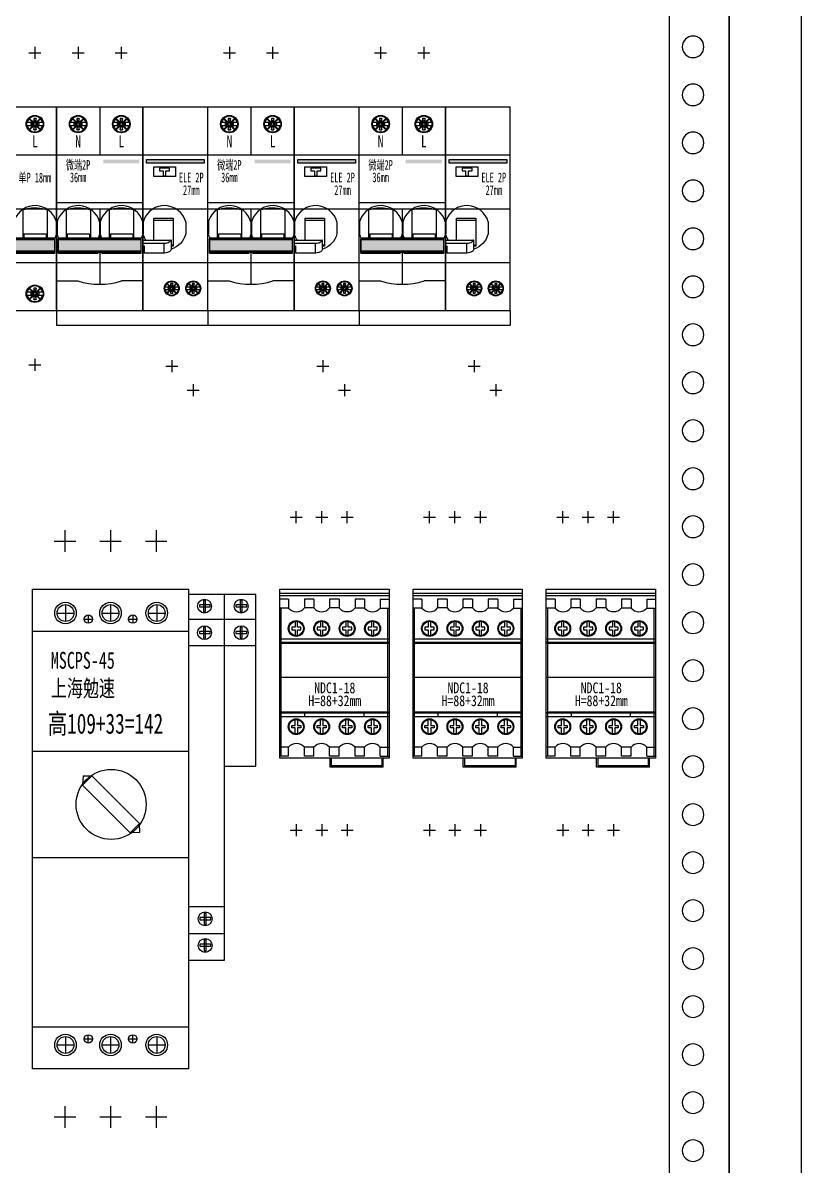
# Model space of a CAD drawing. Extents: x 1466130 to 1466730, y 431688 to 433288.
# Drawn here: x 1466405.4 to 1466729.5, y 432376.7 to 432853.1 of the extents above; entities that cross this region are included whole.
import ezdxf
from ezdxf.enums import TextEntityAlignment as Align

# ---------------------------------------------------------------- set-up
doc = ezdxf.new("R2010")
doc.units = 0
doc.header["$MEASUREMENT"] = 0
for name, color, linetype in [('EQUIP-插座', 3, 'Continuous'), ('LY-JS-BJ', 7, 'Continuous'), ('LY-SJ-YQJ', 7, 'Continuous'), ('布置图', 20, 'Continuous'), ('注释', 1, 'Continuous')]:
    doc.layers.add(name, color=color, linetype=linetype)
doc.styles.add('-宋体', font='', dxfattribs={"width": 0.65})
doc.styles.add('LY-SJ-元器件', font='', dxfattribs={"width": 0.6, "height": 4})
doc.styles.get('-宋体').set_extended_font_data('NSimSun')
doc.styles.get('LY-SJ-元器件').set_extended_font_data('SimSun')

# ---------------------------------------------------------------- blocks, each defined once
blk = doc.blocks.new('接触器NDC1 18A-2022.1')
at = {"color": 0, "linetype": 'Continuous', "lineweight": 25}
for p, q in [((0, 36.91), (45.5, 36.91)), ((0, -33.53), (0, 36.91)), ((0, 35.17), (45.5, 35.17)), ((0, 34.27), (45.5, 34.27)), ((45.5, 36.91), (45.5, -33.53)), ((3.65, 32.71), (0, 32.71)), ((3.65, 29.01), (0, 29.01)), ((0.5, 29.01), (0.5, 14.78)), ((3.65, 32.71), (3.65, 29.01)), ((10.25, 32.71), (10.25, 29.02)), ((14.15, 32.71), (10.25, 32.71)), ((14.15, 32.72), (14.15, 29.02)), ((20.75, 32.72), (20.75, 29.02)), ((24.75, 32.72), (20.75, 32.72)), ((24.75, 29.03), (20.75, 29.02)), ((24.75, 32.73), (24.75, 29.03)), ((35.35, 32.71), (31.34, 32.71)), ((35.35, 29.01), (31.34, 29.01)), ((35.35, 32.71), (35.35, 29.01)), ((41.85, 32.71), (41.85, 29.01)), ((41.85, 32.71), (45.5, 32.71)), ((45, 14.78), (45, 29.01)), ((4.95, 20.97), (4.95, 19.97)), ((6.35, 20.97), (4.95, 20.97)), ((4.95, 19.97), (6.35, 19.97)), ((6.35, 23.42), (6.35, 20.97)), ((6.35, 19.97), (6.35, 17.51)), ((7.35, 20.97), (7.35, 23.42)), ((8.75, 20.97), (7.35, 20.97)), ((7.35, 19.97), (8.75, 19.97)), ((7.35, 17.51), (7.35, 19.97)), ((8.75, 19.97), (8.75, 20.97)), ((15.55, 20.97), (15.55, 19.97)), ((16.95, 20.97), (15.55, 20.97)), ((15.55, 19.97), (16.95, 19.97)), ((16.95, 23.42), (16.95, 20.97)), ((16.95, 19.97), (16.95, 17.51)), ((17.95, 20.97), (17.95, 23.42)), ((19.35, 20.97), (17.95, 20.97)), ((17.95, 19.97), (19.35, 19.97)), ((17.95, 17.51), (17.95, 19.97)), ((19.35, 19.97), (19.35, 20.97)), ((26.15, 20.97), (26.15, 19.97)), ((27.55, 20.97), (26.15, 20.97)), ((26.15, 19.97), (27.55, 19.97)), ((27.55, 23.42), (27.55, 20.97)), ((27.55, 19.97), (27.55, 17.51)), ((28.55, 20.97), (28.55, 23.42)), ((29.95, 20.97), (28.55, 20.97)), ((28.55, 19.97), (29.95, 19.97)), ((28.55, 17.51), (28.55, 19.97)), ((29.95, 19.97), (29.95, 20.97)), ((36.75, 20.97), (36.75, 19.97)), ((38.15, 20.97), (36.75, 20.97)), ((36.75, 19.97), (38.15, 19.97)), ((38.15, 23.42), (38.15, 20.97)), ((38.15, 19.97), (38.15, 17.51)), ((39.15, 20.97), (39.15, 23.42)), ((40.55, 20.97), (39.15, 20.97)), ((39.15, 19.97), (40.55, 19.97)), ((39.15, 17.51), (39.15, 19.97)), ((40.55, 19.97), (40.55, 20.97)), ((0, 16.22), (45.5, 16.22)), ((0, 14.78), (45.5, 14.78)), ((0.5, 14.28), (0, 14.78)), ((45.5, 14.78), (45, 14.28)), ((0.5, 14.28), (0.5, -14.28)), ((45, 14.28), (0.5, 14.28)), ((45, -14.28), (45, 14.28)), ((0.5, -14.28), (0, -14.78)), ((0.5, -14.28), (45, -14.28)), ((45.5, -14.78), (45, -14.28)), ((45.5, -14.78), (0, -14.78)), ((0, -16.22), (45.5, -16.22)), ((45.5, -16.28), (0, -16.28)), ((0.5, -14.78), (0.5, -32.63)), ((6.35, -19.97), (6.35, -17.51)), ((7.35, -17.51), (7.35, -19.97)), ((10.5, -16.28), (10.5, -14.78)), ((16.95, -19.97), (16.95, -17.51)), ((17.95, -17.51), (17.95, -19.97)), ((27.55, -19.97), (27.55, -17.51)), ((28.55, -17.51), (28.55, -19.97)), ((35, -14.78), (35, -16.28)), ((38.15, -19.97), (38.15, -17.51)), ((39.15, -17.51), (39.15, -19.97)), ((45, -32.71), (45, -14.78)), ((4.95, -19.97), (6.35, -19.97)), ((4.95, -20.97), (4.95, -19.97)), ((6.35, -20.97), (4.95, -20.97)), ((6.35, -23.42), (6.35, -20.97)), ((7.35, -19.97), (8.75, -19.97)), ((7.35, -20.97), (7.35, -23.42)), ((8.75, -20.97), (7.35, -20.97)), ((8.75, -19.97), (8.75, -20.97)), ((15.55, -19.97), (16.95, -19.97)), ((15.55, -20.97), (15.55, -19.97)), ((16.95, -20.97), (15.55, -20.97)), ((16.95, -23.42), (16.95, -20.97)), ((17.95, -19.97), (19.35, -19.97)), ((17.95, -20.97), (17.95, -23.42)), ((19.35, -20.97), (17.95, -20.97)), ((19.35, -19.97), (19.35, -20.97)), ((26.15, -19.97), (27.55, -19.97)), ((26.15, -20.97), (26.15, -19.97)), ((27.55, -20.97), (26.15, -20.97)), ((27.55, -23.42), (27.55, -20.97)), ((28.55, -19.97), (29.95, -19.97)), ((28.55, -20.97), (28.55, -23.42)), ((29.95, -20.97), (28.55, -20.97)), ((29.95, -19.97), (29.95, -20.97)), ((36.75, -19.97), (38.15, -19.97)), ((36.75, -20.97), (36.75, -19.97)), ((38.15, -20.97), (36.75, -20.97)), ((38.15, -23.42), (38.15, -20.97)), ((39.15, -19.97), (40.55, -19.97)), ((39.15, -20.97), (39.15, -23.42)), ((40.55, -20.97), (39.15, -20.97)), ((40.55, -19.97), (40.55, -20.97)), ((3.65, -29.01), (0, -29.01)), ((3.65, -32.71), (0, -32.71)), ((3.65, -32.71), (3.65, -29.01)), ((10.25, -32.71), (10.25, -29.02)), ((14.15, -32.71), (10.25, -32.71)), ((14.15, -32.72), (14.15, -29.02)), ((20.75, -32.72), (20.75, -29.02)), ((24.75, -29.03), (20.75, -29.02)), ((24.75, -32.72), (20.75, -32.72)), ((24.75, -32.73), (24.75, -29.03)), ((35.35, -29.01), (31.34, -29.01)), ((35.35, -32.71), (31.34, -32.71)), ((35.35, -32.71), (35.35, -29.01)), ((41.85, -32.71), (41.85, -29.01)), ((41.85, -32.71), (45.5, -32.71)), ((20.95, -37.29), (20.95, -33.53)), ((43, -37.29), (20.95, -37.29)), ((21.45, -33.53), (21.45, -36.79)), ((42.5, -33.53), (42.5, -36.79)), ((43, -37.29), (43, -33.53))]:
    blk.add_line(p, q, dxfattribs=at)
at = {"color": 0}
for p, q in [((14.15, 29.02), (10.25, 29.02)), ((31.34, 32.71), (31.34, 29.01)), ((41.85, 29.01), (45.5, 29.01)), ((14.15, -29.02), (10.25, -29.02)), ((31.34, -32.71), (31.34, -29.01)), ((41.85, -29.01), (45.5, -29.01)), ((45.5, -33.53), (0, -33.53)), ((43, -36.79), (21.45, -36.79))]:
    blk.add_line(p, q, dxfattribs=at)
at = {"color": 1, "linetype": 'Continuous', "lineweight": 25}
blk.add_line((45.5, 0), (0, 0), dxfattribs=at)
at = {"color": 0}
for centre, radius in [((6.85, 20.47), 3.3), ((6.85, 20.47), 3), ((17.45, 20.47), 3.3), ((17.45, 20.47), 3), ((28.05, 20.47), 3.3), ((28.05, 20.47), 3), ((38.65, 20.47), 3.3), ((38.65, 20.47), 3), ((6.85, -20.47), 3.3), ((6.85, -20.47), 3), ((17.45, -20.47), 3.3), ((17.45, -20.47), 3), ((28.05, -20.47), 3.3), ((28.05, -20.47), 3), ((38.65, -20.47), 3.3), ((38.65, -20.47), 3)]:
    blk.add_circle(centre, radius, dxfattribs=at)
at = {"color": 0, "linetype": 'Continuous', "lineweight": 25}
for centre, radius, start, end in [((6.95, 31.76), 4.29, 219.8893, 320.3009), ((17.45, 31.78), 4.3, 219.9502, 320.0498), ((28.05, 31.78), 4.29, 219.6994, 319.9198), ((38.6, 31.67), 4.2, 219.2677, 320.7323), ((6.95, -31.76), 4.29, 39.6991, 140.1107), ((17.45, -31.78), 4.3, 39.9502, 140.0498), ((28.05, -31.78), 4.29, 40.0802, 140.3006), ((38.6, -31.67), 4.2, 39.2677, 140.7323)]:
    blk.add_arc(centre, radius, start, end, dxfattribs=at)
at = {"layer": 'LY-SJ-YQJ', "color": 1, "linetype": 'ByBlock'}
for p, q in [((4.35, 66.92), (9.35, 66.92)), ((6.85, 64.42), (6.85, 69.42)), ((14.95, 66.92), (19.95, 66.92)), ((17.45, 64.42), (17.45, 69.42)), ((25.55, 66.92), (30.55, 66.92)), ((28.05, 64.42), (28.05, 69.42)), ((6.85, -61.03), (6.85, -66.03)), ((17.45, -61.03), (17.45, -66.03)), ((28.05, -61.03), (28.05, -66.03)), ((4.35, -63.53), (9.35, -63.53)), ((14.95, -63.53), (19.95, -63.53)), ((25.55, -63.53), (30.55, -63.53))]:
    blk.add_line(p, q, dxfattribs=at)
at = {"color": 3, "linetype": 'ByBlock', "lineweight": -3, "style": '-宋体', "width": 0.8}
for s, p in [('NDC1-18', (22.91, -4.26)), ('H=88+32mm', (22.91, -9.63))]:
    blk.add_text(s, height=4.5, dxfattribs=at).set_placement(p, align=Align.MIDDLE_CENTER)
blk = doc.blocks.new('A$C621cb95d')
at = {"color": 0}
for p, q in [((93, -2.25), (65, -2.25)), ((13.75, -6.5), (13.75, -13.5)), ((32.5, -6.5), (32.5, -13.5)), ((51.75, -6.5), (51.75, -13.5)), ((10.25, -10), (17.25, -10)), ((29, -10), (36, -10)), ((48.25, -10), (55.25, -10)), ((65, -12.5), (93, -12.5)), ((0, -17.5), (65, -17.5)), ((65, -23.58), (93, -23.58)), ((0, -67.5), (65, -67.5)), ((21.04, -77.83), (20.87, -81.76)), ((21.04, -77.83), (24.76, -77.87)), ((44.67, -101.44), (44.6, -97.71)), ((44.67, -101.44), (40.74, -101.63)), ((65, -112), (0, -112)), ((65, -132.31), (80, -132.31)), ((65, -143.49), (80, -143.49)), ((0, -182.5), (65, -182.5)), ((10.25, -190), (17.25, -190)), ((13.75, -186.5), (13.75, -193.5)), ((29, -190), (36, -190)), ((32.5, -186.5), (32.5, -193.5)), ((48.25, -190), (55.25, -190)), ((51.75, -186.5), (51.75, -193.5))]:
    blk.add_line(p, q, dxfattribs=at)
at = {"color": 1}
for p, q in [((21.65, -12.5), (24.85, -12.5)), ((23.25, -10.9), (23.25, -14.1)), ((40.15, -12.5), (43.35, -12.5)), ((41.75, -10.9), (41.75, -14.1)), ((21.65, -187.5), (24.85, -187.5)), ((23.25, -189.1), (23.25, -185.9)), ((40.15, -187.5), (43.35, -187.5)), ((41.75, -189.1), (41.75, -185.9))]:
    blk.add_line(p, q, dxfattribs=at)
at = {"color": 0}
for points in [[(0, 0), (65, 0), (65, -200), (0, -200)], [(69.5, -7.47), (74.07, -7.47), (74.07, -6.58), (69.5, -6.58)], [(72.11, -9.39), (72.11, -4.81), (71.22, -4.81), (71.22, -9.39)], [(84.76, -7.47), (89.33, -7.47), (89.33, -6.58), (84.76, -6.58)], [(87.38, -9.39), (87.38, -4.81), (86.48, -4.81), (86.48, -9.39)], [(69.5, -18.55), (74.07, -18.55), (74.07, -17.66), (69.5, -17.66)], [(72.11, -20.46), (72.11, -15.89), (71.22, -15.89), (71.22, -20.46)], [(84.76, -18.55), (89.33, -18.55), (89.33, -17.66), (84.76, -17.66)], [(87.38, -20.46), (87.38, -15.89), (86.48, -15.89), (86.48, -20.46)], [(24.76, -77.87), (44.63, -97.74), (40.74, -101.63), (20.87, -81.76)], [(69.72, -137.81), (74.29, -137.81), (74.29, -136.91), (69.72, -136.91)], [(72.33, -139.72), (72.33, -135.15), (71.44, -135.15), (71.44, -139.72)], [(72.33, -150.79), (72.33, -146.22), (71.44, -146.22), (71.44, -150.79)], [(69.72, -148.88), (74.29, -148.88), (74.29, -147.99), (69.72, -147.99)]]:
    blk.add_lwpolyline(points, close=True, dxfattribs=at)
for points in [[(65, -154.68), (80, -154.68), (80, -2.25)], [(80, -73.75), (93, -73.75), (93, -2.25)]]:
    blk.add_lwpolyline(points, dxfattribs=at)
for centre, radius in [((71.68, -7.1), 2.89), ((86.94, -7.1), 2.89), ((13.75, -10), 4.5), ((13.75, -10), 3.5), ((32.5, -10), 4.5), ((32.5, -10), 3.5), ((51.75, -10), 4.5), ((51.75, -10), 3.5), ((71.68, -18.18), 2.89), ((86.94, -18.18), 2.89), ((32.75, -89.75), 14.59), ((71.9, -137.43), 2.89), ((71.9, -148.51), 2.89), ((13.75, -190), 4.5), ((32.5, -190), 4.5), ((51.75, -190), 4.5), ((13.75, -190), 3.5), ((32.5, -190), 3.5), ((51.75, -190), 3.5)]:
    blk.add_circle(centre, radius, dxfattribs=at)
at = {"layer": 'EQUIP-插座', "color": 1}
for p, q in [((13.5, 24.5), (13.5, 15.5)), ((32.5, 24.5), (32.5, 15.5)), ((51.5, 24.5), (51.5, 15.5)), ((9, 20), (18, 20)), ((28, 20), (37, 20)), ((47, 20), (56, 20)), ((13.5, -215.5), (13.5, -224.5)), ((32.5, -215.5), (32.5, -224.5)), ((51.5, -215.5), (51.5, -224.5)), ((9, -220), (18, -220)), ((28, -220), (37, -220)), ((47, -220), (56, -220))]:
    blk.add_line(p, q, dxfattribs=at)
at = {"layer": 'EQUIP-插座', "color": 4}
for centre in [(23.25, -12.5), (41.75, -12.5), (23.25, -187.5), (41.75, -187.5)]:
    blk.add_circle(centre, 1.75, dxfattribs=at)
at = {"color": 1, "style": '-宋体', "width": 0.7}
for s, height, p in [('MSCPS-45', 7, (7.64, -33.19)), ('上海勉速', 7, (7.64, -44.85)), ('高109+33=142', 8.4, (6.41, -60.28))]:
    blk.add_text(s, height=height, dxfattribs=at).set_placement(p)
blk = doc.blocks.new('KB0-MSCPS-45上海勉速-2024.1')
at = {"layer": '注释', "color": 6}
for centre in [(23.25, 192.5), (41.75, 192.5), (23.25, 17.5), (41.75, 17.5)]:
    blk.add_circle(centre, 1.75, dxfattribs=at)
at = {"color": 0}
blk.add_blockref('A$C621cb95d', (0, 205), dxfattribs=at)
blk = doc.blocks.new('微端2P+ELE-63mm-2022.1')
h = blk.add_hatch(color=3)
h.dxf.hatch_style = 1
h.paths.add_polyline_path([(34.5, 19), (34.5, 20.5), (19.5, 20.5), (19.5, 19)])
h = blk.add_hatch(color=3)
h.dxf.hatch_style = 1
h.paths.add_polyline_path([(61.5, 19), (61.5, 20.5), (37.5, 20.5), (37.5, 19)])
h = blk.add_hatch(color=0)
h.dxf.hatch_style = 1
h.paths.add_polyline_path([(0.7, -12.97), (0.7, -17.47), (35.3, -17.47), (35.3, -12.97)])
at = {"color": 1}
for p, q in [((9, 67.5), (9, 62.5)), ((27, 67.5), (27, 62.5)), ((6.5, 65), (11.5, 65)), ((24.5, 65), (29.5, 65)), ((0, 0), (63, 0))]:
    blk.add_line(p, q, dxfattribs=at)
at = {"color": 0}
for p, q in [((0, 42.5), (36, 42.5)), ((0, -42.5), (0, 42.5)), ((18, 42.5), (18, 22.5)), ((36, 42.5), (36, -42.5)), ((63, -42.5), (63, 42.5)), ((0, 22.5), (36, 22.5)), ((36, 2.5), (0, 2.5)), ((18, 0), (18, -12.22)), ((18, -17.47), (18, -31.46)), ((48.65, -15.61), (47.85, -15.61)), ((36, -22.5), (0, -22.5)), ((0, -42.5), (0, -48.5)), ((36, -42.5), (0, -42.5)), ((63, -42.5), (63, -48.5)), ((0, -48.5), (63, -48.5))]:
    blk.add_line(p, q, dxfattribs=at)
at = {"color": 0, "linetype": 'Continuous', "lineweight": 25}
for p, q in [((5.58, 34.71), (7.95, 34.71)), ((7.95, 35.91), (5.59, 35.91)), ((6.7, 37.82), (6.49, 37.61)), ((6.49, 37.61), (6.6, 37.5)), ((6.6, 37.5), (8.15, 35.95)), ((8.15, 34.67), (6.6, 33.12)), ((6.81, 37.71), (6.7, 37.82)), ((8.39, 36.13), (6.81, 37.71)), ((6.81, 32.91), (8.39, 34.49)), ((7.25, 35.91), (8, 35.46)), ((7.25, 35.91), (7.25, 34.71)), ((7.25, 34.71), (8, 35.16)), ((8, 35.46), (8, 35.16)), ((8.25, 35.46), (8, 35.46)), ((8, 35.16), (8.25, 35.16)), ((9.5, 37.66), (8.5, 37.66)), ((8.5, 37.66), (8.5, 36.46)), ((8.5, 37.66), (8.85, 36.31)), ((8.5, 36.46), (8.85, 35.96)), ((8.5, 34.16), (8.85, 34.65)), ((8.5, 32.96), (8.85, 34.31)), ((8.5, 34.16), (8.5, 32.96)), ((9.15, 36.31), (8.85, 36.31)), ((8.85, 36.31), (8.85, 35.96)), ((8.85, 34.65), (8.85, 34.31)), ((8.85, 34.31), (9.15, 34.31)), ((9.5, 37.66), (9.15, 36.31)), ((9.5, 36.46), (9.15, 35.96)), ((9.15, 35.96), (9.15, 36.31)), ((9.15, 34.31), (9.15, 34.66)), ((9.5, 34.16), (9.15, 34.66)), ((9.15, 34.31), (9.5, 32.96)), ((9.5, 36.46), (9.5, 37.66)), ((9.5, 32.96), (9.5, 34.16)), ((11.19, 37.71), (9.61, 36.13)), ((9.61, 34.49), (11.19, 32.91)), ((10, 35.46), (9.75, 35.46)), ((9.75, 35.16), (10, 35.16)), ((9.85, 35.95), (11.4, 37.5)), ((11.4, 33.12), (9.85, 34.67)), ((10.75, 35.91), (10, 35.46)), ((10, 35.16), (10, 35.46)), ((10.75, 34.71), (10, 35.16)), ((12.42, 35.91), (10.05, 35.91)), ((10.05, 34.71), (12.41, 34.71)), ((10.75, 34.71), (10.75, 35.91)), ((11.3, 37.82), (11.19, 37.71)), ((11.51, 37.61), (11.3, 37.82)), ((11.4, 37.5), (11.51, 37.61)), ((23.58, 34.71), (25.95, 34.71)), ((25.95, 35.91), (23.59, 35.91)), ((24.7, 37.82), (24.49, 37.61)), ((24.49, 37.61), (24.6, 37.5)), ((24.6, 37.5), (26.15, 35.95)), ((26.15, 34.67), (24.6, 33.12)), ((24.81, 37.71), (24.7, 37.82)), ((26.39, 36.13), (24.81, 37.71)), ((24.81, 32.91), (26.39, 34.49)), ((25.25, 35.91), (25.25, 34.71)), ((25.25, 35.91), (26, 35.46)), ((25.25, 34.71), (26, 35.16)), ((26.25, 35.46), (26, 35.46)), ((26, 35.46), (26, 35.16)), ((26, 35.16), (26.25, 35.16)), ((26.5, 37.66), (26.5, 36.46)), ((26.5, 37.66), (26.85, 36.31)), ((27.5, 37.66), (26.5, 37.66)), ((26.5, 36.46), (26.85, 35.96)), ((26.5, 34.16), (26.85, 34.65)), ((26.5, 32.96), (26.85, 34.31)), ((26.5, 34.16), (26.5, 32.96)), ((26.85, 36.31), (26.85, 35.96)), ((27.15, 36.31), (26.85, 36.31)), ((26.85, 34.65), (26.85, 34.31)), ((26.85, 34.31), (27.15, 34.31)), ((27.5, 37.66), (27.15, 36.31)), ((27.5, 36.46), (27.15, 35.96)), ((27.15, 35.96), (27.15, 36.31)), ((27.5, 34.16), (27.15, 34.66)), ((27.15, 34.31), (27.15, 34.66)), ((27.15, 34.31), (27.5, 32.96)), ((27.5, 36.46), (27.5, 37.66)), ((27.5, 32.96), (27.5, 34.16)), ((29.19, 37.71), (27.61, 36.13)), ((27.61, 34.49), (29.19, 32.91)), ((28, 35.46), (27.75, 35.46)), ((27.75, 35.16), (28, 35.16)), ((27.85, 35.95), (29.4, 37.5)), ((29.4, 33.12), (27.85, 34.67)), ((28.75, 35.91), (28, 35.46)), ((28, 35.16), (28, 35.46)), ((28.75, 34.71), (28, 35.16)), ((30.42, 35.91), (28.05, 35.91)), ((28.05, 34.71), (30.41, 34.71)), ((28.75, 34.71), (28.75, 35.91)), ((29.3, 37.82), (29.19, 37.71)), ((29.51, 37.61), (29.3, 37.82)), ((29.4, 37.5), (29.51, 37.61)), ((6.6, 33.12), (6.49, 33.01)), ((6.49, 33.01), (6.7, 32.8)), ((6.7, 32.8), (6.81, 32.91)), ((8.5, 32.96), (9.5, 32.96)), ((9, 31.81), (9, 32.06)), ((11.19, 32.91), (11.3, 32.8)), ((11.3, 32.8), (11.51, 33.01)), ((11.51, 33.01), (11.4, 33.12)), ((24.6, 33.12), (24.49, 33.01)), ((24.49, 33.01), (24.7, 32.8)), ((24.7, 32.8), (24.81, 32.91)), ((26.5, 32.96), (27.5, 32.96)), ((27, 31.81), (27, 32.06)), ((29.19, 32.91), (29.3, 32.8)), ((29.3, 32.8), (29.51, 33.01)), ((29.51, 33.01), (29.4, 33.12)), ((4.1, -12.22), (4.1, -0.35)), ((14.1, -0.35), (14.1, -12.22)), ((22.1, -12.22), (22.1, -0.35)), ((32.1, -0.35), (32.1, -12.22)), ((40.55, -13.08), (40.55, -3.94)), ((40.55, -3.94), (48.65, -3.94)), ((40.55, -4.67), (48.65, -4.67)), ((48.65, -3.94), (48.65, -15.61)), ((0.25, -5.47), (0.25, -10.49)), ((17.95, -5.47), (17.95, -10.49)), ((18.25, -5.47), (18.25, -10.49)), ((35.95, -5.47), (35.95, -10.49)), ((36.11, -5.47), (36.11, -10.49)), ((53.81, -5.47), (53.81, -10.49)), ((0.7, -12.22), (0.7, -12.44)), ((35.3, -12.22), (0.7, -12.22)), ((35.3, -12.44), (0.7, -12.44)), ((0.7, -18.44), (0.7, -12.44)), ((35.3, -12.97), (0.7, -12.97)), ((0.7, -12.97), (0.7, -17.47)), ((4.45, -10.38), (13.75, -10.38)), ((4.45, -10.38), (4.45, -12.22)), ((13.75, -10.38), (13.75, -12.22)), ((22.45, -10.38), (31.75, -10.38)), ((22.45, -10.38), (22.45, -12.22)), ((31.75, -10.38), (31.75, -12.22)), ((35.3, -12.44), (35.3, -12.22)), ((35.3, -18.44), (35.3, -12.44)), ((35.3, -17.47), (35.3, -12.97)), ((36, -13.09), (47.68, -13.09)), ((40.55, -13.08), (47.85, -13.08)), ((47.85, -16.51), (47.85, -13.08)), ((0.7, -17.47), (35.3, -17.47)), ((0.7, -18.13), (35.3, -18.13)), ((0.7, -18.44), (17.3, -18.44)), ((18.7, -18.44), (35.3, -18.44)), ((36, -14.38), (44.85, -14.38)), ((36, -15.45), (36.55, -15.45)), ((36.55, -15.61), (36, -15.61)), ((36.55, -15.45), (36.55, -18.44)), ((44.85, -18.44), (36.55, -18.44)), ((44.85, -18.44), (44.85, -14.38)), ((47.85, -14.99), (48.65, -14.99)), ((47.07, -32.65), (45.04, -32.65)), ((46, -31.01), (45.82, -31.19)), ((45.82, -31.19), (45.91, -31.29)), ((45.91, -31.29), (47.24, -32.62)), ((46.09, -31.1), (46, -31.01)), ((47.45, -32.46), (46.09, -31.1)), ((46.47, -32.65), (46.47, -33.68)), ((46.47, -32.65), (47.11, -33.04)), ((46.47, -33.68), (47.11, -33.29)), ((47.11, -33.04), (47.11, -33.29)), ((47.33, -33.04), (47.11, -33.04)), ((47.11, -33.29), (47.33, -33.29)), ((47.54, -31.15), (47.84, -32.31)), ((47.54, -31.15), (47.54, -32.18)), ((48.4, -31.15), (47.54, -31.15)), ((47.54, -32.18), (47.84, -32.61)), ((48.1, -32.31), (47.84, -32.31)), ((47.84, -32.31), (47.84, -32.61)), ((48.4, -31.15), (48.1, -32.31)), ((48.4, -32.18), (48.1, -32.61)), ((48.1, -32.61), (48.1, -32.31)), ((48.4, -32.18), (48.4, -31.15)), ((49.85, -31.1), (48.49, -32.46)), ((48.83, -33.04), (48.61, -33.04)), ((48.61, -33.29), (48.83, -33.29)), ((48.7, -32.62), (50.03, -31.29)), ((49.47, -32.65), (48.83, -33.04)), ((48.83, -33.29), (48.83, -33.04)), ((49.47, -33.68), (48.83, -33.29)), ((50.9, -32.65), (48.87, -32.65)), ((49.47, -33.68), (49.47, -32.65)), ((49.94, -31.01), (49.85, -31.1)), ((50.12, -31.19), (49.94, -31.01)), ((50.03, -31.29), (50.12, -31.19)), ((56.07, -32.65), (54.04, -32.65)), ((55, -31.01), (54.82, -31.19)), ((54.82, -31.19), (54.91, -31.29)), ((54.91, -31.29), (56.24, -32.62)), ((55.09, -31.1), (55, -31.01)), ((56.45, -32.46), (55.09, -31.1)), ((55.47, -32.65), (55.47, -33.68)), ((55.47, -32.65), (56.11, -33.04)), ((55.47, -33.68), (56.11, -33.29)), ((56.11, -33.04), (56.11, -33.29)), ((56.33, -33.04), (56.11, -33.04)), ((56.11, -33.29), (56.33, -33.29)), ((56.54, -31.15), (56.84, -32.31)), ((56.54, -31.15), (56.54, -32.18)), ((57.4, -31.15), (56.54, -31.15)), ((56.54, -32.18), (56.84, -32.61)), ((57.1, -32.31), (56.84, -32.31)), ((56.84, -32.31), (56.84, -32.61)), ((57.4, -31.15), (57.1, -32.31)), ((57.4, -32.18), (57.1, -32.61)), ((57.1, -32.61), (57.1, -32.31)), ((57.4, -32.18), (57.4, -31.15)), ((58.85, -31.1), (57.49, -32.46)), ((57.83, -33.04), (57.61, -33.04)), ((57.61, -33.29), (57.83, -33.29)), ((57.7, -32.62), (59.03, -31.29)), ((58.47, -32.65), (57.83, -33.04)), ((57.83, -33.29), (57.83, -33.04)), ((58.47, -33.68), (57.83, -33.29)), ((59.9, -32.65), (57.87, -32.65)), ((58.47, -33.68), (58.47, -32.65)), ((58.94, -31.01), (58.85, -31.1)), ((59.12, -31.19), (58.94, -31.01)), ((59.03, -31.29), (59.12, -31.19)), ((45.04, -33.68), (47.07, -33.68)), ((45.91, -35.04), (45.82, -35.14)), ((45.82, -35.14), (46, -35.32)), ((47.24, -33.71), (45.91, -35.04)), ((46, -35.32), (46.09, -35.23)), ((46.09, -35.23), (47.45, -33.87)), ((47.54, -34.15), (47.84, -33.73)), ((47.54, -35.18), (47.84, -34.02)), ((47.54, -34.15), (47.54, -35.18)), ((47.54, -35.18), (48.4, -35.18)), ((47.84, -33.73), (47.84, -34.02)), ((47.84, -34.02), (48.1, -34.02)), ((47.97, -36.17), (47.97, -35.95)), ((48.1, -34.02), (48.1, -33.72)), ((48.4, -34.15), (48.1, -33.72)), ((48.1, -34.02), (48.4, -35.18)), ((48.4, -35.18), (48.4, -34.15)), ((48.49, -33.87), (49.85, -35.23)), ((50.03, -35.04), (48.7, -33.71)), ((48.87, -33.68), (50.89, -33.68)), ((49.85, -35.23), (49.94, -35.32)), ((49.94, -35.32), (50.12, -35.14)), ((50.12, -35.14), (50.03, -35.04)), ((54.04, -33.68), (56.07, -33.68)), ((54.91, -35.04), (54.82, -35.14)), ((54.82, -35.14), (55, -35.32)), ((56.24, -33.71), (54.91, -35.04)), ((55, -35.32), (55.09, -35.23)), ((55.09, -35.23), (56.45, -33.87)), ((56.54, -34.15), (56.84, -33.73)), ((56.54, -35.18), (56.84, -34.02)), ((56.54, -34.15), (56.54, -35.18)), ((56.54, -35.18), (57.4, -35.18)), ((56.84, -33.73), (56.84, -34.02)), ((56.84, -34.02), (57.1, -34.02)), ((56.97, -36.17), (56.97, -35.95)), ((57.1, -34.02), (57.1, -33.72)), ((57.4, -34.15), (57.1, -33.72)), ((57.1, -34.02), (57.4, -35.18)), ((57.4, -35.18), (57.4, -34.15)), ((57.49, -33.87), (58.85, -35.23)), ((59.03, -35.04), (57.7, -33.71)), ((57.87, -33.68), (59.89, -33.68)), ((58.85, -35.23), (58.94, -35.32)), ((58.94, -35.32), (59.12, -35.14)), ((59.12, -35.14), (59.03, -35.04))]:
    blk.add_line(p, q, dxfattribs=at)
at = {"color": 1, "linetype": 'ByBlock'}
for p, q in [((45.47, -65.6), (50.47, -65.6)), ((47.97, -63.1), (47.97, -68.1)), ((54.47, -75.6), (59.47, -75.6)), ((56.97, -73.1), (56.97, -78.1))]:
    blk.add_line(p, q, dxfattribs=at)
at = {"color": 0}
for points in [[(63, -42.5), (36, -42.5), (36, 42.5), (63, 42.5)], [(36, 22.5), (63, 22.5)], [(42.9, 17), (42.9, 15.8), (44.4, 15.8), (44.4, 13.8), (45.6, 13.8), (45.6, 15.8), (47.1, 15.8), (47.1, 17), (42.9, 17)], [(63, -22.5), (36, -22.5)], [(0, -30.05), (8.89, -30.05)], [(36, -30.05), (27.11, -30.05)]]:
    blk.add_lwpolyline(points, dxfattribs=at)
at = {"color": 0, "linetype": 'Continuous', "lineweight": 25}
for points in [[(8.85, 35.96, -0.008657), (8.83, 35.88, -0.023793), (8.8, 35.81, -0.091571), (8.7, 35.65, -0.078411), (8.54, 35.53, -0.073505), (8.41, 35.48, -0.017685), (8.36, 35.47, -0.010456), (8.3, 35.46, -0.005778), (8.25, 35.46)], [(8.25, 35.16, -0.00869), (8.33, 35.15, -0.023887), (8.41, 35.14, -0.086312), (8.57, 35.07, -0.089889), (8.74, 34.92, -0.067544), (8.8, 34.81, -0.017754), (8.82, 34.76, -0.010496), (8.84, 34.71, -0.005799), (8.85, 34.65)], [(9.75, 35.46, -0.008656), (9.67, 35.47, -0.023792), (9.59, 35.48, -0.085963), (9.43, 35.54, -0.089526), (9.26, 35.69, -0.067272), (9.2, 35.81, -0.017683), (9.18, 35.86, -0.010455), (9.16, 35.91, -0.005777), (9.15, 35.96)], [(9.15, 34.66, -0.008657), (9.17, 34.74, -0.023793), (9.2, 34.81, -0.091571), (9.3, 34.96, -0.078412), (9.46, 35.09, -0.073501), (9.59, 35.14, -0.017684), (9.64, 35.15, -0.010456), (9.7, 35.15, -0.005777), (9.75, 35.16)], [(26.85, 35.96, -0.008657), (26.83, 35.88, -0.023793), (26.8, 35.81, -0.091571), (26.7, 35.65, -0.078411), (26.54, 35.53, -0.073505), (26.41, 35.48, -0.017685), (26.36, 35.47, -0.010456), (26.3, 35.46, -0.005778), (26.25, 35.46)], [(26.25, 35.16, -0.00869), (26.33, 35.15, -0.023887), (26.41, 35.14, -0.086312), (26.57, 35.07, -0.089889), (26.74, 34.92, -0.067544), (26.8, 34.81, -0.017754), (26.82, 34.76, -0.010496), (26.84, 34.71, -0.005799), (26.85, 34.65)], [(27.75, 35.46, -0.008656), (27.67, 35.47, -0.023792), (27.59, 35.48, -0.085963), (27.43, 35.54, -0.089526), (27.26, 35.69, -0.067272), (27.2, 35.81, -0.017683), (27.18, 35.86, -0.010455), (27.16, 35.91, -0.005777), (27.15, 35.96)], [(27.15, 34.66, -0.008657), (27.17, 34.74, -0.023793), (27.2, 34.81, -0.091571), (27.3, 34.96, -0.078412), (27.46, 35.09, -0.073501), (27.59, 35.14, -0.017684), (27.64, 35.15, -0.010456), (27.7, 35.15, -0.005777), (27.75, 35.16)], [(17.95, -5.47, 0.325898), (9.48, 1.36, 0.327549), (0.48, -4.75, 0.019903), (0.25, -5.47)], [(4.1, -0.35, -0.057791), (7.63, 0.35, -0.021426), (9.1, 0.42)], [(9.1, 0.42, -0.062866), (13.22, -0.09, -0.011925), (13.81, -0.26, -0.00278), (14.1, -0.35)], [(35.95, -5.47, 0.325898), (27.48, 1.36, 0.327549), (18.48, -4.75, 0.019903), (18.25, -5.47)], [(22.1, -0.35, -0.057791), (25.63, 0.35, -0.021426), (27.1, 0.42)], [(27.1, 0.42, -0.062866), (31.22, -0.09, -0.011925), (31.81, -0.26, -0.00278), (32.1, -0.35)], [(53.81, -5.47, 0.325898), (45.34, 1.36, 0.327549), (36.34, -4.75, 0.019903), (36.11, -5.47)], [(0.95, -12.22, -0.004985), (0.8, -11.97, -0.030991), (0.56, -11.44, -0.01067), (0.46, -11.16, -0.005787), (0.39, -10.94, -0.003458), (0.32, -10.72, -0.001919), (0.25, -10.49)], [(17.95, -10.49, -0.002854), (17.85, -10.83, -0.004585), (17.78, -11.05, -0.019111), (17.6, -11.55, -0.037551), (17.32, -12.12, -0.002555), (17.26, -12.22)], [(18.95, -12.22, -0.004985), (18.8, -11.97, -0.030991), (18.56, -11.44, -0.01067), (18.46, -11.16, -0.005787), (18.39, -10.94, -0.003458), (18.32, -10.72, -0.001919), (18.25, -10.49)], [(35.95, -10.49, -0.002854), (35.85, -10.83, -0.004585), (35.78, -11.05, -0.019111), (35.6, -11.55, -0.037551), (35.32, -12.12, -0.002555), (35.26, -12.22)], [(37.19, -13.09, -0.001795), (36.72, -12.11, -0.00414), (36.48, -11.57, -0.009598), (36.28, -11.1, -0.013431), (36.18, -10.85, -0.015877), (36.14, -10.72, -0.023788), (36.12, -10.63, -0.050604), (36.11, -10.53, -0.012356), (36.11, -10.49)], [(44.85, -14.38, 0.009763), (45.08, -14.37, 0.05752), (46.08, -14.21, 0.073734), (46.98, -13.81, 0.073656), (47.49, -13.36, 0.028209), (47.59, -13.23, 0.012152), (47.68, -13.09)], [(47.85, -13.22, 0.010405), (47.85, -13.21, 0.052357), (47.85, -13.2, 0.052352), (47.84, -13.19, 0.046202), (47.83, -13.17, 0.029578), (47.82, -13.16, 0.02368), (47.8, -13.15, 0.017967), (47.78, -13.14, 0.014665), (47.76, -13.13, 0.011695), (47.74, -13.12, 0.016038), (47.7, -13.1, 0.002868), (47.68, -13.09)], [(53.81, -10.49, -0.25096), (47.8, -16.87)], [(47.85, -16.51, -0.010744), (47.85, -16.6, -0.101991), (47.7, -17.11, -0.08255), (47.35, -17.58, -0.05423), (46.92, -17.91, -0.059873), (46.2, -18.23, -0.070818), (45, -18.44, -0.004299), (44.85, -18.44)], [(47.84, -32.61, -0.008657), (47.82, -32.67, -0.023793), (47.8, -32.74, -0.091571), (47.71, -32.87, -0.078411), (47.58, -32.98, -0.073505), (47.46, -33.02, -0.017685), (47.42, -33.03, -0.010456), (47.37, -33.03, -0.005778), (47.33, -33.04)], [(47.33, -33.29, -0.00869), (47.39, -33.3, -0.023887), (47.46, -33.31, -0.086312), (47.6, -33.37, -0.089889), (47.74, -33.5, -0.067544), (47.8, -33.6, -0.017754), (47.81, -33.64, -0.010496), (47.83, -33.68, -0.005799), (47.84, -33.73)], [(48.61, -33.04, -0.008656), (48.54, -33.03, -0.023792), (48.48, -33.02, -0.085963), (48.34, -32.96, -0.089526), (48.2, -32.83, -0.067272), (48.14, -32.74, -0.017683), (48.12, -32.69, -0.010455), (48.11, -32.65, -0.005777), (48.1, -32.61)], [(48.1, -33.72, -0.008657), (48.12, -33.66, -0.023793), (48.14, -33.59, -0.091571), (48.23, -33.46, -0.078412), (48.36, -33.35, -0.073501), (48.48, -33.31, -0.017684), (48.52, -33.3, -0.010456), (48.57, -33.3, -0.005777), (48.61, -33.29)], [(56.84, -32.61, -0.008657), (56.82, -32.67, -0.023793), (56.8, -32.74, -0.091571), (56.71, -32.87, -0.078411), (56.58, -32.98, -0.073505), (56.46, -33.02, -0.017685), (56.42, -33.03, -0.010456), (56.37, -33.03, -0.005778), (56.33, -33.04)], [(56.33, -33.29, -0.00869), (56.39, -33.3, -0.023887), (56.46, -33.31, -0.086312), (56.6, -33.37, -0.089889), (56.74, -33.5, -0.067544), (56.8, -33.6, -0.017754), (56.81, -33.64, -0.010496), (56.83, -33.68, -0.005799), (56.84, -33.73)], [(57.61, -33.04, -0.008656), (57.54, -33.03, -0.023792), (57.48, -33.02, -0.085963), (57.34, -32.96, -0.089526), (57.2, -32.83, -0.067272), (57.14, -32.74, -0.017683), (57.12, -32.69, -0.010455), (57.11, -32.65, -0.005777), (57.1, -32.61)], [(57.1, -33.72, -0.008657), (57.12, -33.66, -0.023793), (57.14, -33.59, -0.091571), (57.23, -33.46, -0.078412), (57.36, -33.35, -0.073501), (57.48, -33.31, -0.017684), (57.52, -33.3, -0.010456), (57.57, -33.3, -0.005777), (57.61, -33.29)]]:
    blk.add_lwpolyline(points, format="xyb", dxfattribs=at)
at = {"color": 3}
blk.add_lwpolyline([(37.5, 20.5), (61.5, 20.5), (61.5, 19), (37.5, 19)], close=True, dxfattribs=at)
at = {"color": 0}
blk.add_lwpolyline([(40.5, 17.5), (49.5, 17.5), (49.5, 13.5), (40.5, 13.5)], close=True, dxfattribs=at)
for centre, radius in [((9, 35.31), 3.64), ((9, 35.31), 3.39), ((27, 35.31), 3.64), ((27, 35.31), 3.39), ((47.97, -33.16), 3.12), ((47.97, -33.16), 2.91), ((56.97, -33.16), 3.12), ((56.97, -33.16), 2.91)]:
    blk.add_circle(centre, radius, dxfattribs=at)
at = {"color": 0, "linetype": 'Continuous', "lineweight": 25}
for centre, radius in [((9, 35.31), 3.5), ((27, 35.31), 3.5), ((47.97, -33.16), 3), ((56.97, -33.16), 3)]:
    blk.add_circle(centre, radius, dxfattribs=at)
for centre, radius, start, end in [((9, 35.31), 3.25, 47.6454, 132.3546), ((27, 35.31), 3.25, 47.6454, 132.3546), ((9, 35.31), 3.25, 137.6454, 169.3613), ((9, 35.31), 3.25, 190.6387, 222.3546), ((7.95, 36.46), 0.552, 270, 360), ((7.95, 34.16), 0.552, 0, 90), ((10.05, 36.46), 0.552, 180, 270), ((10.05, 34.16), 0.552, 90, 180), ((9, 35.31), 3.25, 10.6387, 42.3546), ((9, 35.31), 3.25, 317.6454, 349.3613), ((27, 35.31), 3.25, 137.6454, 169.3613), ((27, 35.31), 3.25, 190.6387, 222.3546), ((25.95, 36.46), 0.552, 270, 360), ((25.95, 34.16), 0.552, 0, 90), ((28.05, 36.46), 0.552, 180, 270), ((28.05, 34.16), 0.552, 90, 180), ((27, 35.31), 3.25, 10.6387, 42.3546), ((27, 35.31), 3.25, 317.6454, 349.3613), ((9, 35.31), 3.25, 227.6454, 312.3546), ((27, 35.31), 3.25, 227.6454, 312.3546), ((47.97, -33.16), 2.79, 137.6454, 169.3613), ((47.97, -33.16), 2.79, 47.6454, 132.3546), ((47.07, -32.18), 0.474, 270, 360), ((48.87, -32.18), 0.474, 180, 270), ((47.97, -33.16), 2.79, 10.6387, 42.3546), ((56.97, -33.16), 2.79, 137.6454, 169.3613), ((56.97, -33.16), 2.79, 47.6454, 132.3546), ((56.07, -32.18), 0.474, 270, 360), ((57.87, -32.18), 0.474, 180, 270), ((56.97, -33.16), 2.79, 10.6387, 42.3546), ((47.97, -33.16), 2.79, 190.6387, 222.3546), ((47.97, -33.16), 2.79, 227.6454, 312.3546), ((47.07, -34.15), 0.474, 0, 90), ((48.87, -34.15), 0.474, 90, 180), ((47.97, -33.16), 2.79, 317.6454, 349.3613), ((56.97, -33.16), 2.79, 190.6387, 222.3546), ((56.97, -33.16), 2.79, 227.6454, 312.3546), ((56.07, -34.15), 0.474, 0, 90), ((57.87, -34.15), 0.474, 90, 180), ((56.97, -33.16), 2.79, 317.6454, 349.3613)]:
    blk.add_arc(centre, radius, start, end, dxfattribs=at)
at = {"color": 0}
blk.add_arc((18, -1.43), 30.03, 252.3363, 287.6637, dxfattribs=at)
at = {"color": 0, "style": 'LY-SJ-元器件', "width": 0.7}
for s, p in [('N', (9, 28.16)), ('L', (27, 28.16))]:
    blk.add_text(s, height=5, dxfattribs=at).set_placement(p, align=Align.MIDDLE)
at = {"color": 1, "style": 'LY-SJ-元器件', "width": 0.6}
for s, p in [('微端2P', (9, 18.37)), ('36mm', (9, 13.08))]:
    blk.add_text(s, height=4, dxfattribs=at).set_placement(p, align=Align.MIDDLE)
at = {"color": 4, "style": 'LY-SJ-元器件', "width": 0.6}
for s, p in [('ELE 2P', (56.13, 13.08)), ('27mm', (56.13, 7.82))]:
    blk.add_text(s, height=4, dxfattribs=at).set_placement(p, align=Align.MIDDLE)
blk = doc.blocks.new('微端1P-18mm-2022.1')
h = blk.add_hatch(color=0)
h.dxf.hatch_style = 1
h.paths.add_polyline_path([(17.3, -17.47), (17.3, -12.97), (0.7, -12.97), (0.7, -17.47)])
at = {"color": 1}
for p, q in [((9, 67.5), (9, 62.5)), ((6.5, 65), (11.5, 65)), ((0, 0), (18, 0)), ((6.5, -65), (11.5, -65)), ((9, -62.5), (9, -67.5))]:
    blk.add_line(p, q, dxfattribs=at)
at = {"color": 0}
for p, q in [((0, -42.5), (0, 42.5)), ((0, 42.5), (18, 42.5)), ((18, 42.5), (18, -42.5)), ((0, 22.5), (18, 22.5)), ((18, -22.5), (0, -22.5)), ((18, -42.5), (0, -42.5))]:
    blk.add_line(p, q, dxfattribs=at)
at = {"color": 0, "linetype": 'Continuous', "lineweight": 25}
for p, q in [((5.58, 34.71), (7.95, 34.71)), ((7.95, 35.91), (5.59, 35.91)), ((6.7, 37.82), (6.49, 37.61)), ((6.49, 37.61), (6.6, 37.5)), ((6.6, 37.5), (8.15, 35.95)), ((8.15, 34.67), (6.6, 33.12)), ((6.81, 37.71), (6.7, 37.82)), ((8.39, 36.13), (6.81, 37.71)), ((6.81, 32.91), (8.39, 34.49)), ((7.25, 35.91), (7.25, 34.71)), ((7.25, 35.91), (8, 35.46)), ((7.25, 34.71), (8, 35.16)), ((8, 35.46), (8, 35.16)), ((8.25, 35.46), (8, 35.46)), ((8, 35.16), (8.25, 35.16)), ((8.5, 37.66), (8.85, 36.31)), ((8.5, 37.66), (8.5, 36.46)), ((9.5, 37.66), (8.5, 37.66)), ((8.5, 36.46), (8.85, 35.96)), ((8.5, 34.16), (8.85, 34.65)), ((8.5, 32.96), (8.85, 34.31)), ((8.5, 34.16), (8.5, 32.96)), ((9.15, 36.31), (8.85, 36.31)), ((8.85, 36.31), (8.85, 35.96)), ((8.85, 34.65), (8.85, 34.31)), ((8.85, 34.31), (9.15, 34.31)), ((9.5, 37.66), (9.15, 36.31)), ((9.5, 36.46), (9.15, 35.96)), ((9.15, 35.96), (9.15, 36.31)), ((9.15, 34.31), (9.15, 34.66)), ((9.5, 34.16), (9.15, 34.66)), ((9.15, 34.31), (9.5, 32.96)), ((9.5, 36.46), (9.5, 37.66)), ((9.5, 32.96), (9.5, 34.16)), ((11.19, 37.71), (9.61, 36.13)), ((9.61, 34.49), (11.19, 32.91)), ((10, 35.46), (9.75, 35.46)), ((9.75, 35.16), (10, 35.16)), ((9.85, 35.95), (11.4, 37.5)), ((11.4, 33.12), (9.85, 34.67)), ((10.75, 35.91), (10, 35.46)), ((10, 35.16), (10, 35.46)), ((10.75, 34.71), (10, 35.16)), ((12.42, 35.91), (10.05, 35.91)), ((10.05, 34.71), (12.41, 34.71)), ((10.75, 34.71), (10.75, 35.91)), ((11.3, 37.82), (11.19, 37.71)), ((11.51, 37.61), (11.3, 37.82)), ((11.4, 37.5), (11.51, 37.61)), ((6.6, 33.12), (6.49, 33.01)), ((6.49, 33.01), (6.7, 32.8)), ((6.7, 32.8), (6.81, 32.91)), ((8.5, 32.96), (9.5, 32.96)), ((9, 31.81), (9, 32.06)), ((11.19, 32.91), (11.3, 32.8)), ((11.3, 32.8), (11.51, 33.01)), ((11.51, 33.01), (11.4, 33.12)), ((4.1, -12.22), (4.1, -0.35)), ((14.1, -0.35), (14.1, -12.22)), ((0.25, -5.47), (0.25, -10.49)), ((17.95, -5.47), (17.95, -10.49)), ((0.7, -12.22), (0.7, -12.44)), ((17.3, -12.22), (0.7, -12.22)), ((17.3, -12.44), (0.7, -12.44)), ((0.7, -18.44), (0.7, -12.44)), ((17.3, -12.97), (0.7, -12.97)), ((0.7, -12.97), (0.7, -17.47)), ((4.45, -10.38), (13.75, -10.38)), ((4.45, -10.38), (4.45, -12.22)), ((13.75, -10.38), (13.75, -12.22)), ((17.3, -12.44), (17.3, -12.22)), ((17.3, -18.44), (17.3, -12.44)), ((17.3, -17.47), (17.3, -12.97)), ((0.7, -17.47), (17.3, -17.47)), ((0.7, -18.13), (17.3, -18.13)), ((0.7, -18.44), (17.3, -18.44)), ((6.7, -32.89), (6.49, -33.1)), ((6.49, -33.1), (6.6, -33.21)), ((6.6, -33.21), (8.15, -34.76)), ((6.81, -33), (6.7, -32.89)), ((8.39, -34.58), (6.81, -33)), ((8.5, -33.05), (8.85, -34.4)), ((8.5, -33.05), (8.5, -34.25)), ((9.5, -33.05), (8.5, -33.05)), ((9.5, -33.05), (9.15, -34.4)), ((9.5, -34.25), (9.5, -33.05)), ((11.19, -33), (9.61, -34.58)), ((9.85, -34.76), (11.4, -33.21)), ((11.3, -32.89), (11.19, -33)), ((11.51, -33.1), (11.3, -32.89)), ((11.4, -33.21), (11.51, -33.1)), ((5.58, -36), (7.95, -36)), ((7.95, -34.8), (5.59, -34.8)), ((6.6, -37.59), (6.49, -37.7)), ((6.49, -37.7), (6.7, -37.91)), ((8.15, -36.04), (6.6, -37.59)), ((6.7, -37.91), (6.81, -37.8)), ((6.81, -37.8), (8.39, -36.22)), ((7.25, -34.8), (7.25, -36)), ((7.25, -34.8), (8, -35.25)), ((7.25, -36), (8, -35.55)), ((8, -35.25), (8, -35.55)), ((8.25, -35.25), (8, -35.25)), ((8, -35.55), (8.25, -35.55)), ((8.5, -34.25), (8.85, -34.75)), ((8.5, -36.55), (8.85, -36.05)), ((8.5, -37.75), (8.85, -36.4)), ((8.5, -36.55), (8.5, -37.75)), ((8.5, -37.75), (9.5, -37.75)), ((9.15, -34.4), (8.85, -34.4)), ((8.85, -34.4), (8.85, -34.75)), ((8.85, -36.05), (8.85, -36.4)), ((8.85, -36.4), (9.15, -36.4)), ((9.5, -34.25), (9.15, -34.75)), ((9.15, -34.75), (9.15, -34.4)), ((9.15, -36.4), (9.15, -36.05)), ((9.5, -36.55), (9.15, -36.05)), ((9.15, -36.4), (9.5, -37.75)), ((9.5, -37.75), (9.5, -36.55)), ((9.61, -36.22), (11.19, -37.8)), ((10, -35.25), (9.75, -35.25)), ((9.75, -35.55), (10, -35.55)), ((11.4, -37.59), (9.85, -36.04)), ((10.75, -34.8), (10, -35.25)), ((10, -35.55), (10, -35.25)), ((10.75, -36), (10, -35.55)), ((12.42, -34.8), (10.05, -34.8)), ((10.05, -36), (12.41, -36)), ((10.75, -36), (10.75, -34.8)), ((11.19, -37.8), (11.3, -37.91)), ((11.3, -37.91), (11.51, -37.7)), ((11.51, -37.7), (11.4, -37.59)), ((9, -38.9), (9, -38.65))]:
    blk.add_line(p, q, dxfattribs=at)
for points in [[(8.85, 35.96, -0.008657), (8.83, 35.88, -0.023793), (8.8, 35.81, -0.091571), (8.7, 35.65, -0.078411), (8.54, 35.53, -0.073505), (8.41, 35.48, -0.017685), (8.36, 35.47, -0.010456), (8.3, 35.46, -0.005778), (8.25, 35.46)], [(8.25, 35.16, -0.00869), (8.33, 35.15, -0.023887), (8.41, 35.14, -0.086312), (8.57, 35.07, -0.089889), (8.74, 34.92, -0.067544), (8.8, 34.81, -0.017754), (8.82, 34.76, -0.010496), (8.84, 34.71, -0.005799), (8.85, 34.65)], [(9.75, 35.46, -0.008656), (9.67, 35.47, -0.023792), (9.59, 35.48, -0.085963), (9.43, 35.54, -0.089526), (9.26, 35.69, -0.067272), (9.2, 35.81, -0.017683), (9.18, 35.86, -0.010455), (9.16, 35.91, -0.005777), (9.15, 35.96)], [(9.15, 34.66, -0.008657), (9.17, 34.74, -0.023793), (9.2, 34.81, -0.091571), (9.3, 34.96, -0.078412), (9.46, 35.09, -0.073501), (9.59, 35.14, -0.017684), (9.64, 35.15, -0.010456), (9.7, 35.15, -0.005777), (9.75, 35.16)], [(17.95, -5.47, 0.325898), (9.48, 1.36, 0.327549), (0.48, -4.75, 0.019903), (0.25, -5.47)], [(4.1, -0.35, -0.057791), (7.63, 0.35, -0.021426), (9.1, 0.42)], [(9.1, 0.42, -0.062866), (13.22, -0.09, -0.011925), (13.81, -0.26, -0.00278), (14.1, -0.35)], [(0.95, -12.22, -0.004985), (0.8, -11.97, -0.030991), (0.56, -11.44, -0.01067), (0.46, -11.16, -0.005787), (0.39, -10.94, -0.003458), (0.32, -10.72, -0.001919), (0.25, -10.49)], [(17.95, -10.49, -0.002854), (17.85, -10.83, -0.004585), (17.78, -11.05, -0.019111), (17.6, -11.55, -0.037551), (17.32, -12.12, -0.002555), (17.26, -12.22)], [(8.85, -34.75, -0.008657), (8.83, -34.83, -0.023793), (8.8, -34.9, -0.091571), (8.7, -35.05, -0.078411), (8.54, -35.18, -0.073505), (8.41, -35.23, -0.017685), (8.36, -35.24, -0.010456), (8.3, -35.24, -0.005778), (8.25, -35.25)], [(8.25, -35.55, -0.00869), (8.33, -35.56, -0.023887), (8.41, -35.57, -0.086312), (8.57, -35.63, -0.089889), (8.74, -35.79, -0.067544), (8.8, -35.9, -0.017754), (8.82, -35.95, -0.010496), (8.84, -36, -0.005799), (8.85, -36.05)], [(9.75, -35.25, -0.008656), (9.67, -35.24, -0.023792), (9.59, -35.23, -0.085963), (9.43, -35.16, -0.089526), (9.26, -35.01, -0.067272), (9.2, -34.9, -0.017683), (9.18, -34.85, -0.010455), (9.16, -34.8, -0.005777), (9.15, -34.75)], [(9.15, -36.05, -0.008657), (9.17, -35.97, -0.023793), (9.2, -35.9, -0.091571), (9.3, -35.74, -0.078412), (9.46, -35.62, -0.073501), (9.59, -35.57, -0.017684), (9.64, -35.56, -0.010456), (9.7, -35.55, -0.005777), (9.75, -35.55)]]:
    blk.add_lwpolyline(points, format="xyb", dxfattribs=at)
at = {"color": 0}
for centre, radius in [((9, 35.31), 3.64), ((9, 35.31), 3.39), ((9, -35.4), 3.64), ((9, -35.4), 3.39)]:
    blk.add_circle(centre, radius, dxfattribs=at)
at = {"color": 0, "linetype": 'Continuous', "lineweight": 25}
for centre in [(9, 35.31), (9, -35.4)]:
    blk.add_circle(centre, 3.5, dxfattribs=at)
for centre, radius, start, end in [((9, 35.31), 3.25, 47.6454, 132.3546), ((9, 35.31), 3.25, 137.6454, 169.3613), ((9, 35.31), 3.25, 190.6387, 222.3546), ((7.95, 36.46), 0.552, 270, 360), ((7.95, 34.16), 0.552, 0, 90), ((10.05, 36.46), 0.552, 180, 270), ((10.05, 34.16), 0.552, 90, 180), ((9, 35.31), 3.25, 10.6387, 42.3546), ((9, 35.31), 3.25, 317.6454, 349.3613), ((9, 35.31), 3.25, 227.6454, 312.3546), ((9, -35.4), 3.25, 137.6454, 169.3613), ((9, -35.4), 3.25, 47.6454, 132.3546), ((9, -35.4), 3.25, 10.6387, 42.3546), ((9, -35.4), 3.25, 190.6387, 222.3546), ((9, -35.4), 3.25, 227.6454, 312.3546), ((7.95, -34.25), 0.552, 270, 360), ((7.95, -36.55), 0.552, 0, 90), ((10.05, -34.25), 0.552, 180, 270), ((10.05, -36.55), 0.552, 90, 180), ((9, -35.4), 3.25, 317.6454, 349.3613)]:
    blk.add_arc(centre, radius, start, end, dxfattribs=at)
at = {"color": 0, "style": 'LY-SJ-元器件', "width": 0.7}
blk.add_text('L', height=5, dxfattribs=at).set_placement((9, 28.16), align=Align.MIDDLE)
at = {"color": 1, "style": 'LY-SJ-元器件', "width": 0.6}
blk.add_text('单P 18mm', height=4, dxfattribs=at).set_placement((9, 13.08), align=Align.MIDDLE)
blk = doc.blocks.new('*U23')
at = {"layer": 'LY-JS-BJ', "color": 6}
blk.add_circle((0, 0), 4.5, dxfattribs=at)
blk = doc.blocks.new('*U24')
at = {"layer": 'LY-JS-BJ', "color": 0, "linetype": 'ByBlock', "lineweight": -2, "transparency": 16777216}
for p in [(0, -320), (0, -340), (0, -360), (0, -380), (0, -400), (0, -420), (0, -440), (0, -460), (0, -480), (0, -500), (0, -520), (0, -540), (0, -560), (0, -580), (0, -600), (0, -620), (0, -640), (0, -660), (0, -680), (0, -700), (0, -720), (0, -740), (0, -760), (0, -780)]:
    blk.add_blockref('*U23', p, dxfattribs=at)

msp = doc.modelspace()

# ---------------------------------------------------------------- linework, layer by layer
at = {"layer": 'LY-JS-BJ', "color": 6, "ltscale": 50}
msp.add_lwpolyline([(1466699.5, 433233.14), (1466699.5, 431688.14)], dxfattribs=at)
at = {"layer": 'LY-JS-BJ', "color": 6, "lineweight": -3}
msp.add_lwpolyline([(1466674.5, 433173.14), (1466674.5, 431773.14), (1466699.5, 431773.14), (1466699.5, 433173.14)], close=True, dxfattribs=at)
at = {"layer": '布置图', "ltscale": 50}
msp.add_lwpolyline([(1466129.5, 433288.14), (1466729.5, 433288.14), (1466729.5, 431688.14), (1466129.5, 431688.14)], close=True, dxfattribs=at)

# ---------------------------------------------------------------- block references
at = {"color": 6}
for name, p in [('微端1P-18mm-2022.1', (1466401.36, 432775.64)), ('微端2P+ELE-63mm-2022.1', (1466419.36, 432775.64)), ('微端2P+ELE-63mm-2022.1', (1466482.36, 432775.64)), ('微端2P+ELE-63mm-2022.1', (1466545.36, 432775.64)), ('KB0-MSCPS-45上海勉速-2024.1', (1466409.36, 432412.18))]:
    msp.add_blockref(name, p, dxfattribs=at)
at = {"layer": 'LY-JS-BJ', "color": 6, "lineweight": -3, "xscale": -1}
msp.add_blockref('*U24', (1466684.5, 433163.14), dxfattribs=at)
at = {"layer": '注释', "color": 6}
for p in [(1466512.36, 432580.27), (1466567.86, 432580.27), (1466623.36, 432580.27)]:
    msp.add_blockref('接触器NDC1 18A-2022.1', p, dxfattribs=at)

doc.saveas('drawing.dxf')
